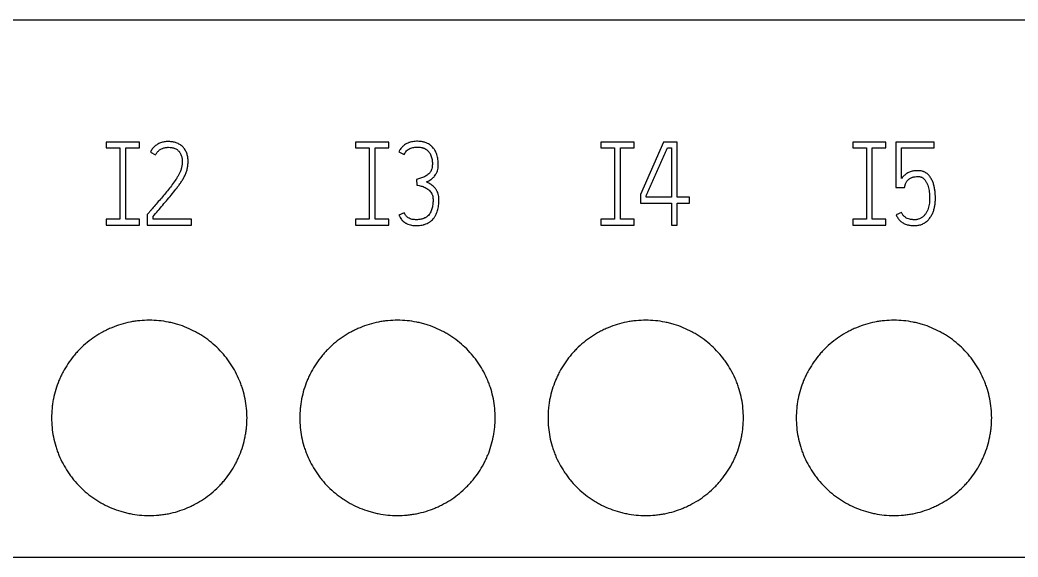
# Model space of a CAD drawing. Extents: x 0 to 420, y 0 to 297.
# Drawn here: x 114.46 to 134.88, y 224.38 to 235.38 of the extents above; entities that cross this region are included whole.
import ezdxf

# ---------------------------------------------------------------- set-up
doc = ezdxf.new("R2010")
doc.units = 0
doc.header["$LTSCALE"] = 23.1
doc.layers.add('10000_FRONT', color=7, linetype='CONTINUOUS')
doc.layers.add('10500_FRONT_LABELING', color=7, linetype='CONTINUOUS')

msp = doc.modelspace()

# ---------------------------------------------------------------- linework, layer by layer
at = {"layer": '10000_FRONT', "color": 7, "linetype": 'CONTINUOUS'}
for p, q in [((91.515, 235.376), (163.015, 235.376)), ((91.515, 224.376), (163.015, 224.376))]:
    msp.add_line(p, q, dxfattribs=at)
for points, knots in [([(119.105, 227.226), (119.105, 227.292), (119.101, 227.357), (119.089, 227.487), (119.079, 227.551), (119.054, 227.679), (119.038, 227.742), (119.01, 227.836), (119, 227.867), (118.977, 227.929), (118.966, 227.959), (118.928, 228.05), (118.873, 228.168), (118.806, 228.28), (118.752, 228.361), (118.733, 228.388), (118.694, 228.441), (118.674, 228.467), (118.611, 228.543), (118.567, 228.592), (118.429, 228.73), (118.329, 228.813), (118.206, 228.896), (118.192, 228.905), (118.164, 228.922), (118.15, 228.931), (118.108, 228.957), (118.079, 228.973), (117.992, 229.019), (117.933, 229.048), (117.813, 229.098), (117.751, 229.12), (117.657, 229.149), (117.626, 229.157), (117.562, 229.174), (117.53, 229.181), (117.432, 229.2), (117.302, 229.22), (117.172, 229.226), (117.041, 229.226), (116.976, 229.223), (116.877, 229.214), (116.844, 229.21), (116.779, 229.2), (116.617, 229.172), (116.46, 229.124), (116.309, 229.061), (116.279, 229.048), (116.234, 229.027), (116.219, 229.02), (116.19, 229.005), (116.116, 228.967), (116.046, 228.925), (115.884, 228.816), (115.783, 228.733), (115.666, 228.616), (115.643, 228.592), (115.599, 228.543), (115.578, 228.519), (115.516, 228.443), (115.477, 228.391), (115.405, 228.282), (115.371, 228.226), (115.325, 228.14), (115.31, 228.11), (115.282, 228.051), (115.269, 228.021), (115.231, 227.93), (115.188, 227.807), (115.156, 227.681), (115.137, 227.586), (115.131, 227.553), (115.122, 227.489), (115.118, 227.456), (115.108, 227.358), (115.105, 227.292), (115.105, 227.226)], [0, 0, 0, 0, 0.03125, 0.03125, 0.0625, 0.0625, 0.09375, 0.09375, 0.109375, 0.109375, 0.125, 0.125, 0.15625, 0.1875, 0.1875, 0.203125, 0.203125, 0.21875, 0.21875, 0.25, 0.25, 0.3125, 0.3125, 0.320312, 0.320312, 0.328125, 0.328125, 0.34375, 0.34375, 0.375, 0.375, 0.40625, 0.40625, 0.421875, 0.421875, 0.4375, 0.4375, 0.46875, 0.5, 0.5, 0.53125, 0.53125, 0.546875, 0.546875, 0.5625, 0.625, 0.625, 0.640625, 0.640625, 0.648438, 0.648438, 0.65625, 0.6875, 0.6875, 0.75, 0.75, 0.765625, 0.765625, 0.78125, 0.78125, 0.8125, 0.8125, 0.84375, 0.84375, 0.859375, 0.859375, 0.875, 0.875, 0.90625, 0.9375, 0.9375, 0.953125, 0.953125, 0.96875, 0.96875, 1, 1, 1, 1]), ([(124.185, 227.226), (124.185, 227.292), (124.181, 227.357), (124.169, 227.487), (124.159, 227.551), (124.134, 227.679), (124.118, 227.742), (124.09, 227.836), (124.08, 227.867), (124.057, 227.929), (124.046, 227.959), (124.008, 228.05), (123.953, 228.168), (123.886, 228.28), (123.832, 228.361), (123.813, 228.388), (123.774, 228.441), (123.754, 228.467), (123.691, 228.543), (123.647, 228.592), (123.509, 228.73), (123.409, 228.813), (123.286, 228.896), (123.272, 228.905), (123.244, 228.922), (123.23, 228.931), (123.188, 228.957), (123.159, 228.973), (123.072, 229.019), (123.013, 229.048), (122.893, 229.098), (122.831, 229.12), (122.737, 229.149), (122.706, 229.157), (122.642, 229.174), (122.61, 229.181), (122.512, 229.2), (122.382, 229.22), (122.252, 229.226), (122.121, 229.226), (122.056, 229.223), (121.957, 229.214), (121.924, 229.21), (121.859, 229.2), (121.697, 229.172), (121.54, 229.124), (121.389, 229.061), (121.359, 229.048), (121.314, 229.027), (121.299, 229.02), (121.27, 229.005), (121.196, 228.967), (121.126, 228.925), (120.964, 228.816), (120.863, 228.733), (120.746, 228.616), (120.723, 228.592), (120.679, 228.543), (120.658, 228.519), (120.596, 228.443), (120.557, 228.391), (120.485, 228.282), (120.451, 228.226), (120.405, 228.14), (120.39, 228.11), (120.362, 228.051), (120.349, 228.021), (120.311, 227.93), (120.268, 227.807), (120.236, 227.681), (120.217, 227.586), (120.211, 227.553), (120.202, 227.489), (120.198, 227.456), (120.188, 227.358), (120.185, 227.292), (120.185, 227.226)], [0, 0, 0, 0, 0.03125, 0.03125, 0.0625, 0.0625, 0.09375, 0.09375, 0.109375, 0.109375, 0.125, 0.125, 0.15625, 0.1875, 0.1875, 0.203125, 0.203125, 0.21875, 0.21875, 0.25, 0.25, 0.3125, 0.3125, 0.320312, 0.320312, 0.328125, 0.328125, 0.34375, 0.34375, 0.375, 0.375, 0.40625, 0.40625, 0.421875, 0.421875, 0.4375, 0.4375, 0.46875, 0.5, 0.5, 0.53125, 0.53125, 0.546875, 0.546875, 0.5625, 0.625, 0.625, 0.640625, 0.640625, 0.648438, 0.648438, 0.65625, 0.6875, 0.6875, 0.75, 0.75, 0.765625, 0.765625, 0.78125, 0.78125, 0.8125, 0.8125, 0.84375, 0.84375, 0.859375, 0.859375, 0.875, 0.875, 0.90625, 0.9375, 0.9375, 0.953125, 0.953125, 0.96875, 0.96875, 1, 1, 1, 1]), ([(129.265, 227.226), (129.265, 227.292), (129.261, 227.357), (129.249, 227.487), (129.239, 227.551), (129.214, 227.679), (129.198, 227.742), (129.17, 227.836), (129.16, 227.867), (129.137, 227.929), (129.126, 227.959), (129.088, 228.05), (129.033, 228.168), (128.966, 228.28), (128.912, 228.361), (128.893, 228.388), (128.854, 228.441), (128.834, 228.467), (128.771, 228.543), (128.727, 228.592), (128.589, 228.73), (128.489, 228.813), (128.366, 228.896), (128.352, 228.905), (128.324, 228.922), (128.31, 228.931), (128.268, 228.957), (128.239, 228.973), (128.152, 229.019), (128.093, 229.048), (127.973, 229.098), (127.911, 229.12), (127.817, 229.149), (127.786, 229.157), (127.722, 229.174), (127.69, 229.181), (127.592, 229.2), (127.462, 229.22), (127.332, 229.226), (127.201, 229.226), (127.136, 229.223), (127.037, 229.214), (127.004, 229.21), (126.939, 229.2), (126.777, 229.172), (126.62, 229.124), (126.469, 229.061), (126.439, 229.048), (126.394, 229.027), (126.379, 229.02), (126.35, 229.005), (126.276, 228.967), (126.206, 228.925), (126.044, 228.816), (125.943, 228.733), (125.826, 228.616), (125.803, 228.592), (125.759, 228.543), (125.738, 228.519), (125.676, 228.443), (125.637, 228.391), (125.565, 228.282), (125.531, 228.226), (125.485, 228.14), (125.47, 228.11), (125.442, 228.051), (125.429, 228.021), (125.391, 227.93), (125.348, 227.807), (125.316, 227.681), (125.297, 227.586), (125.291, 227.553), (125.282, 227.489), (125.278, 227.456), (125.268, 227.358), (125.265, 227.292), (125.265, 227.226)], [0, 0, 0, 0, 0.03125, 0.03125, 0.0625, 0.0625, 0.09375, 0.09375, 0.109375, 0.109375, 0.125, 0.125, 0.15625, 0.1875, 0.1875, 0.203125, 0.203125, 0.21875, 0.21875, 0.25, 0.25, 0.3125, 0.3125, 0.320312, 0.320312, 0.328125, 0.328125, 0.34375, 0.34375, 0.375, 0.375, 0.40625, 0.40625, 0.421875, 0.421875, 0.4375, 0.4375, 0.46875, 0.5, 0.5, 0.53125, 0.53125, 0.546875, 0.546875, 0.5625, 0.625, 0.625, 0.640625, 0.640625, 0.648438, 0.648438, 0.65625, 0.6875, 0.6875, 0.75, 0.75, 0.765625, 0.765625, 0.78125, 0.78125, 0.8125, 0.8125, 0.84375, 0.84375, 0.859375, 0.859375, 0.875, 0.875, 0.90625, 0.9375, 0.9375, 0.953125, 0.953125, 0.96875, 0.96875, 1, 1, 1, 1]), ([(134.345, 227.226), (134.345, 227.292), (134.341, 227.357), (134.329, 227.487), (134.319, 227.551), (134.294, 227.679), (134.278, 227.742), (134.25, 227.836), (134.24, 227.867), (134.217, 227.929), (134.206, 227.959), (134.168, 228.05), (134.113, 228.168), (134.046, 228.28), (133.992, 228.361), (133.973, 228.388), (133.934, 228.441), (133.914, 228.467), (133.851, 228.543), (133.807, 228.592), (133.669, 228.73), (133.569, 228.813), (133.446, 228.896), (133.432, 228.905), (133.404, 228.922), (133.39, 228.931), (133.348, 228.957), (133.319, 228.973), (133.232, 229.019), (133.173, 229.048), (133.053, 229.098), (132.991, 229.12), (132.897, 229.149), (132.866, 229.157), (132.802, 229.174), (132.77, 229.181), (132.672, 229.2), (132.542, 229.22), (132.412, 229.226), (132.281, 229.226), (132.216, 229.223), (132.117, 229.214), (132.084, 229.21), (132.019, 229.2), (131.857, 229.172), (131.7, 229.124), (131.549, 229.061), (131.519, 229.048), (131.474, 229.027), (131.459, 229.02), (131.43, 229.005), (131.356, 228.967), (131.286, 228.925), (131.124, 228.816), (131.023, 228.733), (130.906, 228.616), (130.883, 228.592), (130.839, 228.543), (130.818, 228.519), (130.756, 228.443), (130.717, 228.391), (130.645, 228.282), (130.611, 228.226), (130.565, 228.14), (130.55, 228.11), (130.522, 228.051), (130.509, 228.021), (130.471, 227.93), (130.428, 227.807), (130.396, 227.681), (130.377, 227.586), (130.371, 227.553), (130.362, 227.489), (130.358, 227.456), (130.348, 227.358), (130.345, 227.292), (130.345, 227.226)], [0, 0, 0, 0, 0.03125, 0.03125, 0.0625, 0.0625, 0.09375, 0.09375, 0.109375, 0.109375, 0.125, 0.125, 0.15625, 0.1875, 0.1875, 0.203125, 0.203125, 0.21875, 0.21875, 0.25, 0.25, 0.3125, 0.3125, 0.320312, 0.320312, 0.328125, 0.328125, 0.34375, 0.34375, 0.375, 0.375, 0.40625, 0.40625, 0.421875, 0.421875, 0.4375, 0.4375, 0.46875, 0.5, 0.5, 0.53125, 0.53125, 0.546875, 0.546875, 0.5625, 0.625, 0.625, 0.640625, 0.640625, 0.648438, 0.648438, 0.65625, 0.6875, 0.6875, 0.75, 0.75, 0.765625, 0.765625, 0.78125, 0.78125, 0.8125, 0.8125, 0.84375, 0.84375, 0.859375, 0.859375, 0.875, 0.875, 0.90625, 0.9375, 0.9375, 0.953125, 0.953125, 0.96875, 0.96875, 1, 1, 1, 1]), ([(115.105, 227.226), (115.105, 227.16), (115.108, 227.095), (115.121, 226.966), (115.13, 226.901), (115.155, 226.774), (115.171, 226.711), (115.199, 226.617), (115.21, 226.586), (115.232, 226.524), (115.243, 226.493), (115.281, 226.402), (115.337, 226.285), (115.403, 226.173), (115.457, 226.091), (115.476, 226.065), (115.515, 226.012), (115.535, 225.986), (115.598, 225.909), (115.642, 225.861), (115.78, 225.722), (115.881, 225.639), (116.003, 225.557), (116.017, 225.548), (116.045, 225.53), (116.059, 225.521), (116.101, 225.496), (116.13, 225.479), (116.217, 225.433), (116.276, 225.405), (116.396, 225.355), (116.458, 225.333), (116.552, 225.304), (116.583, 225.295), (116.647, 225.279), (116.68, 225.272), (116.777, 225.252), (116.907, 225.233), (117.037, 225.226), (117.168, 225.226), (117.234, 225.229), (117.332, 225.239), (117.365, 225.243), (117.43, 225.253), (117.463, 225.258), (117.559, 225.278), (117.623, 225.293), (117.748, 225.331), (117.809, 225.353), (117.9, 225.391), (117.93, 225.404), (117.975, 225.426), (117.99, 225.433), (118.019, 225.448), (118.093, 225.486), (118.163, 225.528), (118.325, 225.637), (118.426, 225.72), (118.543, 225.836), (118.566, 225.86), (118.61, 225.909), (118.631, 225.934), (118.693, 226.01), (118.732, 226.062), (118.804, 226.17), (118.838, 226.226), (118.884, 226.313), (118.899, 226.342), (118.927, 226.402), (118.94, 226.432), (118.978, 226.522), (119.021, 226.645), (119.053, 226.771), (119.072, 226.867), (119.078, 226.899), (119.088, 226.964), (119.092, 226.996), (119.101, 227.095), (119.105, 227.16), (119.105, 227.226)], [0, 0, 0, 0, 0.03125, 0.03125, 0.0625, 0.0625, 0.09375, 0.09375, 0.109375, 0.109375, 0.125, 0.125, 0.15625, 0.1875, 0.1875, 0.203125, 0.203125, 0.21875, 0.21875, 0.25, 0.25, 0.3125, 0.3125, 0.320312, 0.320312, 0.328125, 0.328125, 0.34375, 0.34375, 0.375, 0.375, 0.40625, 0.40625, 0.421875, 0.421875, 0.4375, 0.4375, 0.46875, 0.5, 0.5, 0.53125, 0.53125, 0.546875, 0.546875, 0.5625, 0.5625, 0.59375, 0.59375, 0.625, 0.625, 0.640625, 0.640625, 0.648438, 0.648438, 0.65625, 0.6875, 0.6875, 0.75, 0.75, 0.765625, 0.765625, 0.78125, 0.78125, 0.8125, 0.8125, 0.84375, 0.84375, 0.859375, 0.859375, 0.875, 0.875, 0.90625, 0.9375, 0.9375, 0.953125, 0.953125, 0.96875, 0.96875, 1, 1, 1, 1]), ([(120.185, 227.226), (120.185, 227.16), (120.188, 227.095), (120.201, 226.966), (120.21, 226.901), (120.235, 226.774), (120.251, 226.711), (120.279, 226.617), (120.29, 226.586), (120.312, 226.524), (120.323, 226.493), (120.361, 226.402), (120.417, 226.285), (120.483, 226.173), (120.537, 226.091), (120.556, 226.065), (120.595, 226.012), (120.615, 225.986), (120.678, 225.909), (120.722, 225.861), (120.86, 225.722), (120.961, 225.639), (121.083, 225.557), (121.097, 225.548), (121.125, 225.53), (121.139, 225.521), (121.181, 225.496), (121.21, 225.479), (121.297, 225.433), (121.356, 225.405), (121.476, 225.355), (121.538, 225.333), (121.632, 225.304), (121.663, 225.295), (121.727, 225.279), (121.76, 225.272), (121.857, 225.252), (121.987, 225.233), (122.117, 225.226), (122.248, 225.226), (122.314, 225.229), (122.412, 225.239), (122.445, 225.243), (122.51, 225.253), (122.543, 225.258), (122.639, 225.278), (122.703, 225.293), (122.828, 225.331), (122.889, 225.353), (122.98, 225.391), (123.01, 225.404), (123.055, 225.426), (123.07, 225.433), (123.099, 225.448), (123.173, 225.486), (123.243, 225.528), (123.405, 225.637), (123.506, 225.72), (123.623, 225.836), (123.646, 225.86), (123.69, 225.909), (123.711, 225.934), (123.773, 226.01), (123.812, 226.062), (123.884, 226.17), (123.918, 226.226), (123.964, 226.313), (123.979, 226.342), (124.007, 226.402), (124.02, 226.432), (124.058, 226.522), (124.101, 226.645), (124.133, 226.771), (124.152, 226.867), (124.158, 226.899), (124.168, 226.964), (124.172, 226.996), (124.181, 227.095), (124.185, 227.16), (124.185, 227.226)], [0, 0, 0, 0, 0.03125, 0.03125, 0.0625, 0.0625, 0.09375, 0.09375, 0.109375, 0.109375, 0.125, 0.125, 0.15625, 0.1875, 0.1875, 0.203125, 0.203125, 0.21875, 0.21875, 0.25, 0.25, 0.3125, 0.3125, 0.320312, 0.320312, 0.328125, 0.328125, 0.34375, 0.34375, 0.375, 0.375, 0.40625, 0.40625, 0.421875, 0.421875, 0.4375, 0.4375, 0.46875, 0.5, 0.5, 0.53125, 0.53125, 0.546875, 0.546875, 0.5625, 0.5625, 0.59375, 0.59375, 0.625, 0.625, 0.640625, 0.640625, 0.648438, 0.648438, 0.65625, 0.6875, 0.6875, 0.75, 0.75, 0.765625, 0.765625, 0.78125, 0.78125, 0.8125, 0.8125, 0.84375, 0.84375, 0.859375, 0.859375, 0.875, 0.875, 0.90625, 0.9375, 0.9375, 0.953125, 0.953125, 0.96875, 0.96875, 1, 1, 1, 1]), ([(125.265, 227.226), (125.265, 227.16), (125.268, 227.095), (125.281, 226.966), (125.29, 226.901), (125.315, 226.774), (125.331, 226.711), (125.359, 226.617), (125.37, 226.586), (125.392, 226.524), (125.403, 226.493), (125.441, 226.402), (125.497, 226.285), (125.563, 226.173), (125.617, 226.091), (125.636, 226.065), (125.675, 226.012), (125.695, 225.986), (125.758, 225.909), (125.802, 225.861), (125.94, 225.722), (126.041, 225.639), (126.163, 225.557), (126.177, 225.548), (126.205, 225.53), (126.219, 225.521), (126.261, 225.496), (126.29, 225.479), (126.377, 225.433), (126.436, 225.405), (126.556, 225.355), (126.618, 225.333), (126.712, 225.304), (126.743, 225.295), (126.807, 225.279), (126.84, 225.272), (126.937, 225.252), (127.067, 225.233), (127.197, 225.226), (127.328, 225.226), (127.394, 225.229), (127.492, 225.239), (127.525, 225.243), (127.59, 225.253), (127.623, 225.258), (127.719, 225.278), (127.783, 225.293), (127.908, 225.331), (127.969, 225.353), (128.06, 225.391), (128.09, 225.404), (128.135, 225.426), (128.15, 225.433), (128.179, 225.448), (128.253, 225.486), (128.323, 225.528), (128.485, 225.637), (128.586, 225.72), (128.703, 225.836), (128.726, 225.86), (128.77, 225.909), (128.791, 225.934), (128.853, 226.01), (128.892, 226.062), (128.964, 226.17), (128.998, 226.226), (129.044, 226.313), (129.059, 226.342), (129.087, 226.402), (129.1, 226.432), (129.138, 226.522), (129.181, 226.645), (129.213, 226.771), (129.232, 226.867), (129.238, 226.899), (129.248, 226.964), (129.252, 226.996), (129.261, 227.095), (129.265, 227.16), (129.265, 227.226)], [0, 0, 0, 0, 0.03125, 0.03125, 0.0625, 0.0625, 0.09375, 0.09375, 0.109375, 0.109375, 0.125, 0.125, 0.15625, 0.1875, 0.1875, 0.203125, 0.203125, 0.21875, 0.21875, 0.25, 0.25, 0.3125, 0.3125, 0.320312, 0.320312, 0.328125, 0.328125, 0.34375, 0.34375, 0.375, 0.375, 0.40625, 0.40625, 0.421875, 0.421875, 0.4375, 0.4375, 0.46875, 0.5, 0.5, 0.53125, 0.53125, 0.546875, 0.546875, 0.5625, 0.5625, 0.59375, 0.59375, 0.625, 0.625, 0.640625, 0.640625, 0.648438, 0.648438, 0.65625, 0.6875, 0.6875, 0.75, 0.75, 0.765625, 0.765625, 0.78125, 0.78125, 0.8125, 0.8125, 0.84375, 0.84375, 0.859375, 0.859375, 0.875, 0.875, 0.90625, 0.9375, 0.9375, 0.953125, 0.953125, 0.96875, 0.96875, 1, 1, 1, 1]), ([(130.345, 227.226), (130.345, 227.095), (130.357, 226.965), (130.395, 226.774), (130.411, 226.711), (130.439, 226.617), (130.45, 226.586), (130.472, 226.524), (130.484, 226.493), (130.546, 226.342), (130.607, 226.227), (130.697, 226.091), (130.716, 226.065), (130.755, 226.012), (130.775, 225.986), (130.838, 225.909), (130.882, 225.861), (131.02, 225.722), (131.121, 225.639), (131.244, 225.556), (131.257, 225.547), (131.285, 225.53), (131.299, 225.521), (131.342, 225.496), (131.37, 225.479), (131.457, 225.433), (131.516, 225.405), (131.637, 225.355), (131.698, 225.332), (131.792, 225.304), (131.824, 225.295), (131.888, 225.279), (131.92, 225.272), (132.082, 225.239), (132.212, 225.226), (132.408, 225.226), (132.474, 225.229), (132.573, 225.239), (132.605, 225.243), (132.671, 225.253), (132.703, 225.258), (132.864, 225.29), (132.989, 225.328), (133.14, 225.391), (133.171, 225.405), (133.215, 225.426), (133.23, 225.433), (133.26, 225.448), (133.274, 225.455), (133.347, 225.494), (133.403, 225.528), (133.566, 225.637), (133.667, 225.72), (133.783, 225.837), (133.806, 225.86), (133.85, 225.909), (133.914, 225.984), (133.972, 226.062), (134.044, 226.17), (134.078, 226.226), (134.124, 226.313), (134.139, 226.342), (134.167, 226.402), (134.18, 226.432), (134.243, 226.583), (134.28, 226.707), (134.312, 226.867), (134.318, 226.899), (134.328, 226.964), (134.332, 226.997), (134.341, 227.095), (134.345, 227.16), (134.345, 227.226)], [0, 0, 0, 0, 0.0625, 0.0625, 0.09375, 0.09375, 0.109375, 0.109375, 0.125, 0.125, 0.1875, 0.1875, 0.203125, 0.203125, 0.21875, 0.21875, 0.25, 0.25, 0.3125, 0.3125, 0.320312, 0.320312, 0.328125, 0.328125, 0.34375, 0.34375, 0.375, 0.375, 0.40625, 0.40625, 0.421875, 0.421875, 0.4375, 0.4375, 0.5, 0.5, 0.53125, 0.53125, 0.546875, 0.546875, 0.5625, 0.5625, 0.625, 0.625, 0.640625, 0.640625, 0.648438, 0.648438, 0.65625, 0.65625, 0.6875, 0.6875, 0.75, 0.75, 0.765625, 0.765625, 0.78125, 0.8125, 0.8125, 0.84375, 0.84375, 0.859375, 0.859375, 0.875, 0.875, 0.9375, 0.9375, 0.953125, 0.953125, 0.96875, 0.96875, 1, 1, 1, 1])]:
    msp.add_open_spline(points, degree=3, knots=knots, dxfattribs=at)
at = {"layer": '10500_FRONT_LABELING', "color": 7, "linetype": 'CONTINUOUS'}
for p, q in [((116.225, 232.876), (116.225, 232.756)), ((116.905, 232.876), (116.225, 232.876)), ((116.905, 232.756), (116.905, 232.876)), ((121.325, 232.876), (121.325, 232.756)), ((122.005, 232.876), (121.325, 232.876)), ((122.005, 232.756), (122.005, 232.876)), ((126.349, 232.876), (126.349, 232.756)), ((127.029, 232.876), (126.349, 232.876)), ((127.029, 232.756), (127.029, 232.876)), ((127.631, 232.876), (127.155, 231.801)), ((127.911, 232.876), (127.631, 232.876)), ((127.911, 231.744), (127.911, 232.876)), ((131.501, 232.876), (131.501, 232.756)), ((132.181, 232.876), (131.501, 232.876)), ((132.181, 232.756), (132.181, 232.876)), ((132.385, 232.876), (132.385, 231.943)), ((133.17, 232.876), (132.385, 232.876)), ((133.17, 232.758), (133.17, 232.876)), ((116.225, 232.756), (116.505, 232.756)), ((116.505, 232.756), (116.505, 231.296)), ((116.625, 231.296), (116.625, 232.756)), ((116.625, 232.756), (116.905, 232.756)), ((117.128, 232.666), (117.234, 232.612)), ((121.325, 232.756), (121.605, 232.756)), ((121.605, 232.756), (121.605, 231.296)), ((121.725, 231.296), (121.725, 232.756)), ((121.725, 232.756), (122.005, 232.756)), ((122.215, 232.678), (122.323, 232.624)), ((126.349, 232.756), (126.629, 232.756)), ((126.629, 232.756), (126.629, 231.296)), ((126.749, 231.296), (126.749, 232.756)), ((126.749, 232.756), (127.029, 232.756)), ((127.709, 232.758), (127.791, 232.758)), ((127.791, 232.758), (127.791, 231.744)), ((131.501, 232.756), (131.781, 232.756)), ((131.781, 232.756), (131.781, 231.296)), ((131.901, 231.296), (131.901, 232.756)), ((131.901, 232.756), (132.181, 232.756)), ((132.502, 232.131), (132.502, 232.758)), ((132.502, 232.758), (133.17, 232.758)), ((122.575, 232.112), (122.582, 231.994)), ((132.385, 231.943), (132.564, 231.943)), ((132.564, 231.943), (132.573, 231.994)), ((127.155, 231.801), (127.155, 231.627)), ((127.272, 231.744), (127.272, 231.775)), ((127.791, 231.744), (127.272, 231.744)), ((128.161, 231.744), (127.911, 231.744)), ((128.161, 231.627), (128.161, 231.744)), ((127.155, 231.627), (127.791, 231.627)), ((127.791, 231.627), (127.791, 231.176)), ((127.911, 231.176), (127.911, 231.627)), ((127.911, 231.627), (128.161, 231.627)), ((132.498, 231.433), (132.389, 231.384)), ((116.225, 231.296), (116.225, 231.176)), ((116.505, 231.296), (116.225, 231.296)), ((116.905, 231.296), (116.625, 231.296)), ((116.905, 231.176), (116.905, 231.296)), ((117.079, 231.41), (117.065, 231.393)), ((117.065, 231.393), (117.065, 231.176)), ((117.182, 231.294), (117.182, 231.351)), ((117.97, 231.294), (117.182, 231.294)), ((117.97, 231.176), (117.97, 231.294)), ((121.325, 231.296), (121.325, 231.176)), ((121.605, 231.296), (121.325, 231.296)), ((122.005, 231.296), (121.725, 231.296)), ((122.005, 231.176), (122.005, 231.296)), ((122.323, 231.429), (122.215, 231.379)), ((126.349, 231.296), (126.349, 231.176)), ((126.629, 231.296), (126.349, 231.296)), ((127.029, 231.296), (126.749, 231.296)), ((127.029, 231.176), (127.029, 231.296)), ((131.501, 231.296), (131.501, 231.176)), ((131.781, 231.296), (131.501, 231.296)), ((132.181, 231.296), (131.901, 231.296)), ((132.181, 231.176), (132.181, 231.296)), ((116.225, 231.176), (116.905, 231.176)), ((117.065, 231.176), (117.97, 231.176)), ((121.325, 231.176), (122.005, 231.176)), ((126.349, 231.176), (127.029, 231.176)), ((127.791, 231.176), (127.911, 231.176)), ((131.501, 231.176), (132.181, 231.176))]:
    msp.add_line(p, q, dxfattribs=at)
for points, knots in [([(117.182, 231.351), (117.215, 231.39), (117.249, 231.429), (117.315, 231.507), (117.348, 231.546), (117.414, 231.624), (117.448, 231.663), (117.513, 231.741), (117.546, 231.781), (117.61, 231.86), (117.642, 231.9), (117.689, 231.961), (117.704, 231.982), (117.734, 232.023), (117.748, 232.044), (117.777, 232.087), (117.791, 232.109), (117.816, 232.153), (117.828, 232.176), (117.845, 232.211), (117.85, 232.222), (117.859, 232.246), (117.863, 232.258), (117.875, 232.294), (117.882, 232.32), (117.892, 232.37), (117.895, 232.395), (117.899, 232.446), (117.9, 232.472), (117.898, 232.523), (117.895, 232.549), (117.886, 232.6), (117.88, 232.624), (117.867, 232.661), (117.862, 232.673), (117.85, 232.696), (117.844, 232.707), (117.83, 232.729), (117.823, 232.739), (117.807, 232.759), (117.798, 232.769), (117.78, 232.787), (117.77, 232.796), (117.75, 232.812), (117.739, 232.819), (117.717, 232.832), (117.706, 232.838), (117.682, 232.849), (117.67, 232.854), (117.634, 232.867), (117.609, 232.874), (117.571, 232.88), (117.558, 232.882), (117.533, 232.884), (117.52, 232.885), (117.481, 232.886), (117.455, 232.885), (117.417, 232.881), (117.404, 232.879), (117.378, 232.874), (117.366, 232.87), (117.329, 232.859), (117.305, 232.848), (117.271, 232.829), (117.26, 232.822), (117.239, 232.807), (117.219, 232.791), (117.201, 232.773), (117.184, 232.754), (117.175, 232.744), (117.152, 232.712), (117.139, 232.69), (117.128, 232.666)], [0, 0, 0, 0, 0.0625, 0.0625, 0.125, 0.125, 0.1875, 0.1875, 0.25, 0.25, 0.3125, 0.3125, 0.34375, 0.34375, 0.375, 0.375, 0.40625, 0.40625, 0.4375, 0.4375, 0.453125, 0.453125, 0.46875, 0.46875, 0.5, 0.5, 0.53125, 0.53125, 0.5625, 0.5625, 0.59375, 0.59375, 0.625, 0.625, 0.640625, 0.640625, 0.65625, 0.65625, 0.671875, 0.671875, 0.6875, 0.6875, 0.703125, 0.703125, 0.71875, 0.71875, 0.734375, 0.734375, 0.75, 0.75, 0.78125, 0.78125, 0.796875, 0.796875, 0.8125, 0.8125, 0.84375, 0.84375, 0.859375, 0.859375, 0.875, 0.875, 0.90625, 0.90625, 0.921875, 0.921875, 0.9375, 0.953125, 0.953125, 0.96875, 0.96875, 1, 1, 1, 1]), ([(122.778, 232.058), (122.793, 232.066), (122.808, 232.074), (122.838, 232.091), (122.853, 232.099), (122.874, 232.114), (122.881, 232.118), (122.894, 232.129), (122.901, 232.134), (122.913, 232.145), (122.92, 232.151), (122.932, 232.163), (122.938, 232.17), (122.954, 232.19), (122.964, 232.203), (122.977, 232.226), (122.981, 232.233), (122.989, 232.249), (122.992, 232.256), (123.002, 232.281), (123.007, 232.297), (123.014, 232.33), (123.016, 232.347), (123.018, 232.382), (123.019, 232.399), (123.019, 232.433), (123.018, 232.45), (123.015, 232.501), (123.01, 232.535), (122.999, 232.585), (122.995, 232.602), (122.984, 232.634), (122.978, 232.65), (122.964, 232.682), (122.956, 232.697), (122.943, 232.719), (122.938, 232.726), (122.928, 232.74), (122.923, 232.747), (122.907, 232.767), (122.895, 232.779), (122.876, 232.797), (122.87, 232.802), (122.856, 232.813), (122.849, 232.818), (122.814, 232.842), (122.782, 232.857), (122.741, 232.87), (122.733, 232.873), (122.716, 232.877), (122.691, 232.883), (122.649, 232.889), (122.614, 232.89), (122.58, 232.891), (122.562, 232.89), (122.511, 232.886), (122.477, 232.881), (122.436, 232.869), (122.428, 232.867), (122.412, 232.861), (122.404, 232.857), (122.38, 232.847), (122.35, 232.831), (122.322, 232.811), (122.302, 232.794), (122.295, 232.789), (122.282, 232.777), (122.276, 232.771), (122.259, 232.751), (122.249, 232.738), (122.235, 232.717), (122.23, 232.709), (122.222, 232.694), (122.218, 232.686), (122.215, 232.678)], [0, 0, 0, 0, 0.03125, 0.03125, 0.0625, 0.0625, 0.078125, 0.078125, 0.09375, 0.09375, 0.109375, 0.109375, 0.125, 0.125, 0.15625, 0.15625, 0.171875, 0.171875, 0.1875, 0.1875, 0.21875, 0.21875, 0.25, 0.25, 0.28125, 0.28125, 0.3125, 0.3125, 0.375, 0.375, 0.40625, 0.40625, 0.4375, 0.4375, 0.46875, 0.46875, 0.484375, 0.484375, 0.5, 0.5, 0.53125, 0.53125, 0.546875, 0.546875, 0.5625, 0.5625, 0.625, 0.625, 0.640625, 0.640625, 0.65625, 0.6875, 0.71875, 0.71875, 0.75, 0.75, 0.8125, 0.8125, 0.828125, 0.828125, 0.84375, 0.84375, 0.875, 0.90625, 0.90625, 0.921875, 0.921875, 0.9375, 0.9375, 0.96875, 0.96875, 0.984375, 0.984375, 1, 1, 1, 1]), ([(117.234, 232.612), (117.244, 232.632), (117.255, 232.651), (117.276, 232.676), (117.283, 232.684), (117.299, 232.7), (117.316, 232.714), (117.334, 232.726), (117.353, 232.737), (117.362, 232.742), (117.393, 232.755), (117.414, 232.76), (117.447, 232.765), (117.458, 232.766), (117.479, 232.768), (117.49, 232.768), (117.523, 232.767), (117.545, 232.765), (117.577, 232.759), (117.588, 232.757), (117.609, 232.751), (117.619, 232.747), (117.64, 232.739), (117.65, 232.734), (117.669, 232.723), (117.678, 232.717), (117.695, 232.703), (117.703, 232.695), (117.714, 232.683), (117.717, 232.679), (117.724, 232.671), (117.727, 232.666), (117.737, 232.653), (117.742, 232.643), (117.752, 232.623), (117.756, 232.613), (117.767, 232.582), (117.772, 232.561), (117.776, 232.529), (117.777, 232.518), (117.779, 232.496), (117.779, 232.485), (117.779, 232.452), (117.777, 232.431), (117.772, 232.388), (117.768, 232.366), (117.76, 232.335), (117.758, 232.324), (117.752, 232.303), (117.748, 232.293), (117.737, 232.262), (117.728, 232.242), (117.708, 232.204), (117.697, 232.185), (117.675, 232.149), (117.663, 232.13), (117.627, 232.076), (117.602, 232.041), (117.551, 231.971), (117.525, 231.937), (117.471, 231.87), (117.443, 231.836), (117.388, 231.77), (117.36, 231.737), (117.304, 231.671), (117.276, 231.639), (117.22, 231.573), (117.192, 231.54), (117.149, 231.491), (117.135, 231.475), (117.107, 231.442), (117.093, 231.426), (117.079, 231.41)], [0, 0, 0, 0, 0.03125, 0.03125, 0.046875, 0.046875, 0.0625, 0.078125, 0.078125, 0.09375, 0.09375, 0.125, 0.125, 0.140625, 0.140625, 0.15625, 0.15625, 0.1875, 0.1875, 0.203125, 0.203125, 0.21875, 0.21875, 0.234375, 0.234375, 0.25, 0.25, 0.265625, 0.265625, 0.273438, 0.273438, 0.28125, 0.28125, 0.296875, 0.296875, 0.3125, 0.3125, 0.34375, 0.34375, 0.359375, 0.359375, 0.375, 0.375, 0.40625, 0.40625, 0.4375, 0.4375, 0.453125, 0.453125, 0.46875, 0.46875, 0.5, 0.5, 0.53125, 0.53125, 0.5625, 0.5625, 0.625, 0.625, 0.6875, 0.6875, 0.75, 0.75, 0.8125, 0.8125, 0.875, 0.875, 0.9375, 0.9375, 0.96875, 0.96875, 1, 1, 1, 1]), ([(122.323, 232.624), (122.329, 232.637), (122.336, 232.649), (122.352, 232.672), (122.361, 232.683), (122.38, 232.703), (122.391, 232.712), (122.414, 232.729), (122.426, 232.736), (122.451, 232.748), (122.464, 232.753), (122.491, 232.761), (122.505, 232.764), (122.533, 232.769), (122.547, 232.77), (122.575, 232.772), (122.589, 232.773), (122.632, 232.772), (122.66, 232.769), (122.694, 232.761), (122.701, 232.759), (122.714, 232.754), (122.721, 232.752), (122.741, 232.744), (122.753, 232.738), (122.771, 232.726), (122.777, 232.722), (122.788, 232.713), (122.793, 232.709), (122.809, 232.694), (122.818, 232.684), (122.831, 232.667), (122.835, 232.661), (122.843, 232.65), (122.854, 232.632), (122.863, 232.613), (122.874, 232.587), (122.879, 232.573), (122.886, 232.546), (122.889, 232.532), (122.896, 232.491), (122.898, 232.463), (122.899, 232.421), (122.898, 232.407), (122.897, 232.379), (122.896, 232.365), (122.892, 232.337), (122.888, 232.323), (122.878, 232.297), (122.872, 232.285), (122.861, 232.267), (122.857, 232.261), (122.848, 232.25), (122.844, 232.244), (122.83, 232.228), (122.82, 232.219), (122.797, 232.201), (122.786, 232.193), (122.762, 232.178), (122.749, 232.172), (122.724, 232.16), (122.711, 232.155), (122.684, 232.146), (122.67, 232.141), (122.63, 232.129), (122.603, 232.12), (122.575, 232.112)], [0, 0, 0, 0, 0.03125, 0.03125, 0.0625, 0.0625, 0.09375, 0.09375, 0.125, 0.125, 0.15625, 0.15625, 0.1875, 0.1875, 0.21875, 0.21875, 0.25, 0.25, 0.3125, 0.3125, 0.328125, 0.328125, 0.34375, 0.34375, 0.375, 0.375, 0.390625, 0.390625, 0.40625, 0.40625, 0.4375, 0.4375, 0.453125, 0.453125, 0.46875, 0.5, 0.5, 0.53125, 0.53125, 0.5625, 0.5625, 0.625, 0.625, 0.65625, 0.65625, 0.6875, 0.6875, 0.71875, 0.71875, 0.75, 0.75, 0.765625, 0.765625, 0.78125, 0.78125, 0.8125, 0.8125, 0.84375, 0.84375, 0.875, 0.875, 0.90625, 0.90625, 0.9375, 0.9375, 1, 1, 1, 1]), ([(127.272, 231.775), (127.277, 231.785), (127.282, 231.796), (127.291, 231.816), (127.296, 231.826), (127.309, 231.857), (127.319, 231.877), (127.346, 231.939), (127.364, 231.98), (127.401, 232.062), (127.419, 232.102), (127.455, 232.184), (127.474, 232.225), (127.51, 232.307), (127.528, 232.348), (127.565, 232.43), (127.583, 232.471), (127.619, 232.553), (127.637, 232.594), (127.664, 232.656), (127.673, 232.676), (127.691, 232.717), (127.7, 232.738), (127.709, 232.758)], [0, 0, 0, 0, 0.03125, 0.03125, 0.0625, 0.0625, 0.125, 0.125, 0.25, 0.25, 0.375, 0.375, 0.5, 0.5, 0.625, 0.625, 0.75, 0.75, 0.875, 0.875, 0.9375, 0.9375, 1, 1, 1, 1]), ([(132.389, 231.384), (132.4, 231.361), (132.411, 231.34), (132.431, 231.309), (132.439, 231.3), (132.455, 231.281), (132.463, 231.272), (132.481, 231.255), (132.491, 231.247), (132.511, 231.232), (132.521, 231.226), (132.542, 231.213), (132.553, 231.207), (132.575, 231.197), (132.587, 231.192), (132.611, 231.184), (132.622, 231.181), (132.647, 231.175), (132.659, 231.172), (132.683, 231.169), (132.696, 231.168), (132.721, 231.166), (132.733, 231.166), (132.758, 231.165), (132.771, 231.164), (132.795, 231.165), (132.808, 231.166), (132.833, 231.169), (132.845, 231.171), (132.87, 231.176), (132.882, 231.179), (132.917, 231.191), (132.94, 231.201), (132.973, 231.22), (132.984, 231.226), (133.004, 231.241), (133.014, 231.249), (133.032, 231.265), (133.041, 231.274), (133.058, 231.292), (133.066, 231.302), (133.089, 231.332), (133.103, 231.352), (133.127, 231.396), (133.137, 231.418), (133.155, 231.465), (133.163, 231.489), (133.176, 231.537), (133.181, 231.561), (133.188, 231.61), (133.19, 231.634), (133.193, 231.684), (133.193, 231.709), (133.193, 231.759), (133.191, 231.808), (133.186, 231.857), (133.18, 231.906), (133.176, 231.931), (133.165, 231.979), (133.159, 232.004), (133.144, 232.051), (133.134, 232.074), (133.118, 232.108), (133.112, 232.119), (133.1, 232.141), (133.093, 232.151), (133.071, 232.181), (133.055, 232.2), (133.031, 232.221), (133.027, 232.225), (133.017, 232.233), (133.011, 232.237), (132.996, 232.247), (132.985, 232.254), (132.968, 232.262), (132.963, 232.265), (132.951, 232.269), (132.945, 232.272), (132.927, 232.278), (132.915, 232.281), (132.89, 232.285), (132.878, 232.287), (132.852, 232.289), (132.84, 232.289), (132.815, 232.289), (132.802, 232.288), (132.777, 232.286), (132.765, 232.285), (132.74, 232.281), (132.728, 232.279), (132.704, 232.273), (132.691, 232.269), (132.668, 232.261), (132.656, 232.256), (132.633, 232.246), (132.622, 232.24), (132.601, 232.227), (132.59, 232.219), (132.57, 232.204), (132.561, 232.196), (132.543, 232.179), (132.534, 232.17), (132.517, 232.151), (132.51, 232.142), (132.502, 232.131)], [0, 0, 0, 0, 0.03125, 0.03125, 0.046875, 0.046875, 0.0625, 0.0625, 0.078125, 0.078125, 0.09375, 0.09375, 0.109375, 0.109375, 0.125, 0.125, 0.140625, 0.140625, 0.15625, 0.15625, 0.171875, 0.171875, 0.1875, 0.1875, 0.203125, 0.203125, 0.21875, 0.21875, 0.234375, 0.234375, 0.25, 0.25, 0.28125, 0.28125, 0.296875, 0.296875, 0.3125, 0.3125, 0.328125, 0.328125, 0.34375, 0.34375, 0.375, 0.375, 0.40625, 0.40625, 0.4375, 0.4375, 0.46875, 0.46875, 0.5, 0.5, 0.53125, 0.53125, 0.5625, 0.59375, 0.59375, 0.625, 0.625, 0.65625, 0.65625, 0.6875, 0.6875, 0.703125, 0.703125, 0.71875, 0.71875, 0.75, 0.75, 0.757812, 0.757812, 0.765625, 0.765625, 0.78125, 0.78125, 0.789062, 0.789062, 0.796875, 0.796875, 0.8125, 0.8125, 0.828125, 0.828125, 0.84375, 0.84375, 0.859375, 0.859375, 0.875, 0.875, 0.890625, 0.890625, 0.90625, 0.90625, 0.921875, 0.921875, 0.9375, 0.9375, 0.953125, 0.953125, 0.96875, 0.96875, 0.984375, 0.984375, 1, 1, 1, 1]), ([(122.215, 231.379), (122.222, 231.363), (122.23, 231.347), (122.248, 231.316), (122.257, 231.301), (122.274, 231.28), (122.279, 231.273), (122.292, 231.26), (122.299, 231.254), (122.319, 231.237), (122.334, 231.227), (122.356, 231.213), (122.364, 231.209), (122.38, 231.201), (122.389, 231.197), (122.414, 231.187), (122.431, 231.182), (122.465, 231.173), (122.483, 231.17), (122.51, 231.167), (122.519, 231.166), (122.537, 231.165), (122.546, 231.165), (122.591, 231.164), (122.626, 231.166), (122.679, 231.173), (122.696, 231.177), (122.723, 231.183), (122.731, 231.186), (122.749, 231.191), (122.757, 231.194), (122.782, 231.204), (122.798, 231.212), (122.822, 231.225), (122.83, 231.229), (122.845, 231.239), (122.852, 231.245), (122.888, 231.272), (122.913, 231.298), (122.939, 231.334), (122.945, 231.341), (122.954, 231.357), (122.968, 231.38), (122.979, 231.404), (122.993, 231.437), (122.999, 231.454), (123.009, 231.489), (123.013, 231.506), (123.024, 231.559), (123.029, 231.594), (123.032, 231.647), (123.033, 231.665), (123.033, 231.701), (123.032, 231.719), (123.03, 231.755), (123.027, 231.772), (123.021, 231.799), (123.019, 231.807), (123.014, 231.825), (123.011, 231.833), (123.002, 231.858), (122.994, 231.874), (122.98, 231.898), (122.975, 231.905), (122.965, 231.92), (122.959, 231.927), (122.942, 231.947), (122.929, 231.96), (122.902, 231.983), (122.887, 231.994), (122.857, 232.013), (122.841, 232.023), (122.81, 232.041), (122.794, 232.05), (122.778, 232.058)], [0, 0, 0, 0, 0.03125, 0.03125, 0.0625, 0.0625, 0.078125, 0.078125, 0.09375, 0.09375, 0.125, 0.125, 0.140625, 0.140625, 0.15625, 0.15625, 0.1875, 0.1875, 0.21875, 0.21875, 0.234375, 0.234375, 0.25, 0.25, 0.3125, 0.3125, 0.34375, 0.34375, 0.359375, 0.359375, 0.375, 0.375, 0.40625, 0.40625, 0.421875, 0.421875, 0.4375, 0.4375, 0.5, 0.5, 0.515625, 0.515625, 0.53125, 0.5625, 0.5625, 0.59375, 0.59375, 0.625, 0.625, 0.6875, 0.6875, 0.71875, 0.71875, 0.75, 0.75, 0.78125, 0.78125, 0.796875, 0.796875, 0.8125, 0.8125, 0.84375, 0.84375, 0.859375, 0.859375, 0.875, 0.875, 0.90625, 0.90625, 0.9375, 0.9375, 0.96875, 0.96875, 1, 1, 1, 1]), ([(132.573, 231.994), (132.574, 231.999), (132.575, 232.004), (132.577, 232.013), (132.579, 232.018), (132.583, 232.032), (132.587, 232.04), (132.597, 232.057), (132.602, 232.065), (132.614, 232.08), (132.62, 232.087), (132.633, 232.101), (132.641, 232.107), (132.656, 232.119), (132.664, 232.124), (132.689, 232.139), (132.706, 232.147), (132.733, 232.156), (132.742, 232.159), (132.761, 232.163), (132.771, 232.164), (132.799, 232.168), (132.818, 232.169), (132.847, 232.169), (132.857, 232.168), (132.876, 232.166), (132.885, 232.164), (132.899, 232.16), (132.904, 232.158), (132.913, 232.155), (132.917, 232.153), (132.93, 232.146), (132.938, 232.141), (132.953, 232.129), (132.96, 232.122), (132.973, 232.108), (132.979, 232.101), (132.99, 232.085), (132.995, 232.077), (133.005, 232.061), (133.01, 232.053), (133.023, 232.027), (133.038, 231.992), (133.048, 231.956), (133.057, 231.919), (133.061, 231.9), (133.066, 231.863), (133.068, 231.844), (133.072, 231.806), (133.073, 231.787), (133.075, 231.75), (133.075, 231.731), (133.075, 231.693), (133.075, 231.674), (133.071, 231.636), (133.069, 231.617), (133.062, 231.58), (133.058, 231.561), (133.048, 231.525), (133.042, 231.506), (133.032, 231.48), (133.028, 231.471), (133.02, 231.454), (133.016, 231.445), (133.002, 231.42), (132.991, 231.404), (132.974, 231.382), (132.967, 231.374), (132.954, 231.36), (132.947, 231.354), (132.933, 231.341), (132.925, 231.336), (132.91, 231.325), (132.901, 231.319), (132.876, 231.306), (132.858, 231.298), (132.831, 231.291), (132.821, 231.289), (132.802, 231.286), (132.793, 231.285), (132.774, 231.285), (132.764, 231.285), (132.745, 231.285), (132.735, 231.286), (132.716, 231.287), (132.707, 231.288), (132.688, 231.29), (132.678, 231.291), (132.65, 231.297), (132.632, 231.304), (132.606, 231.316), (132.598, 231.321), (132.582, 231.331), (132.574, 231.337), (132.559, 231.349), (132.552, 231.355), (132.539, 231.369), (132.532, 231.376), (132.515, 231.399), (132.506, 231.416), (132.498, 231.433)], [0, 0, 0, 0, 0.007812, 0.007812, 0.015625, 0.015625, 0.03125, 0.03125, 0.046875, 0.046875, 0.0625, 0.0625, 0.078125, 0.078125, 0.09375, 0.09375, 0.125, 0.125, 0.140625, 0.140625, 0.15625, 0.15625, 0.1875, 0.1875, 0.203125, 0.203125, 0.21875, 0.21875, 0.226562, 0.226562, 0.234375, 0.234375, 0.25, 0.25, 0.265625, 0.265625, 0.28125, 0.28125, 0.296875, 0.296875, 0.3125, 0.3125, 0.34375, 0.375, 0.375, 0.40625, 0.40625, 0.4375, 0.4375, 0.46875, 0.46875, 0.5, 0.5, 0.53125, 0.53125, 0.5625, 0.5625, 0.59375, 0.59375, 0.625, 0.625, 0.640625, 0.640625, 0.65625, 0.65625, 0.6875, 0.6875, 0.703125, 0.703125, 0.71875, 0.71875, 0.734375, 0.734375, 0.75, 0.75, 0.78125, 0.78125, 0.796875, 0.796875, 0.8125, 0.8125, 0.828125, 0.828125, 0.84375, 0.84375, 0.859375, 0.859375, 0.875, 0.875, 0.90625, 0.90625, 0.921875, 0.921875, 0.9375, 0.9375, 0.953125, 0.953125, 0.96875, 0.96875, 1, 1, 1, 1]), ([(122.582, 231.994), (122.611, 231.99), (122.64, 231.983), (122.696, 231.967), (122.723, 231.958), (122.763, 231.938), (122.776, 231.931), (122.801, 231.915), (122.812, 231.906), (122.835, 231.887), (122.845, 231.877), (122.864, 231.854), (122.872, 231.842), (122.883, 231.823), (122.887, 231.817), (122.893, 231.803), (122.896, 231.796), (122.903, 231.776), (122.907, 231.761), (122.911, 231.732), (122.912, 231.718), (122.913, 231.688), (122.913, 231.674), (122.91, 231.63), (122.907, 231.601), (122.9, 231.558), (122.897, 231.544), (122.89, 231.515), (122.886, 231.501), (122.872, 231.459), (122.86, 231.432), (122.835, 231.395), (122.826, 231.384), (122.806, 231.362), (122.795, 231.353), (122.777, 231.339), (122.771, 231.335), (122.758, 231.327), (122.752, 231.324), (122.732, 231.314), (122.718, 231.308), (122.697, 231.301), (122.69, 231.299), (122.676, 231.296), (122.654, 231.291), (122.618, 231.286), (122.588, 231.285), (122.559, 231.285), (122.544, 231.285), (122.515, 231.288), (122.5, 231.29), (122.471, 231.295), (122.457, 231.299), (122.429, 231.31), (122.416, 231.317), (122.398, 231.329), (122.392, 231.334), (122.381, 231.344), (122.375, 231.349), (122.365, 231.359), (122.361, 231.365), (122.352, 231.377), (122.347, 231.383), (122.336, 231.402), (122.329, 231.415), (122.323, 231.429)], [0, 0, 0, 0, 0.0625, 0.0625, 0.125, 0.125, 0.15625, 0.15625, 0.1875, 0.1875, 0.21875, 0.21875, 0.25, 0.25, 0.265625, 0.265625, 0.28125, 0.28125, 0.3125, 0.3125, 0.34375, 0.34375, 0.375, 0.375, 0.4375, 0.4375, 0.46875, 0.46875, 0.5, 0.5, 0.5625, 0.5625, 0.59375, 0.59375, 0.625, 0.625, 0.640625, 0.640625, 0.65625, 0.65625, 0.6875, 0.6875, 0.703125, 0.703125, 0.71875, 0.75, 0.78125, 0.78125, 0.8125, 0.8125, 0.84375, 0.84375, 0.875, 0.875, 0.90625, 0.90625, 0.921875, 0.921875, 0.9375, 0.9375, 0.953125, 0.953125, 0.96875, 0.96875, 1, 1, 1, 1])]:
    msp.add_open_spline(points, degree=3, knots=knots, dxfattribs=at)

doc.saveas('drawing.dxf')
